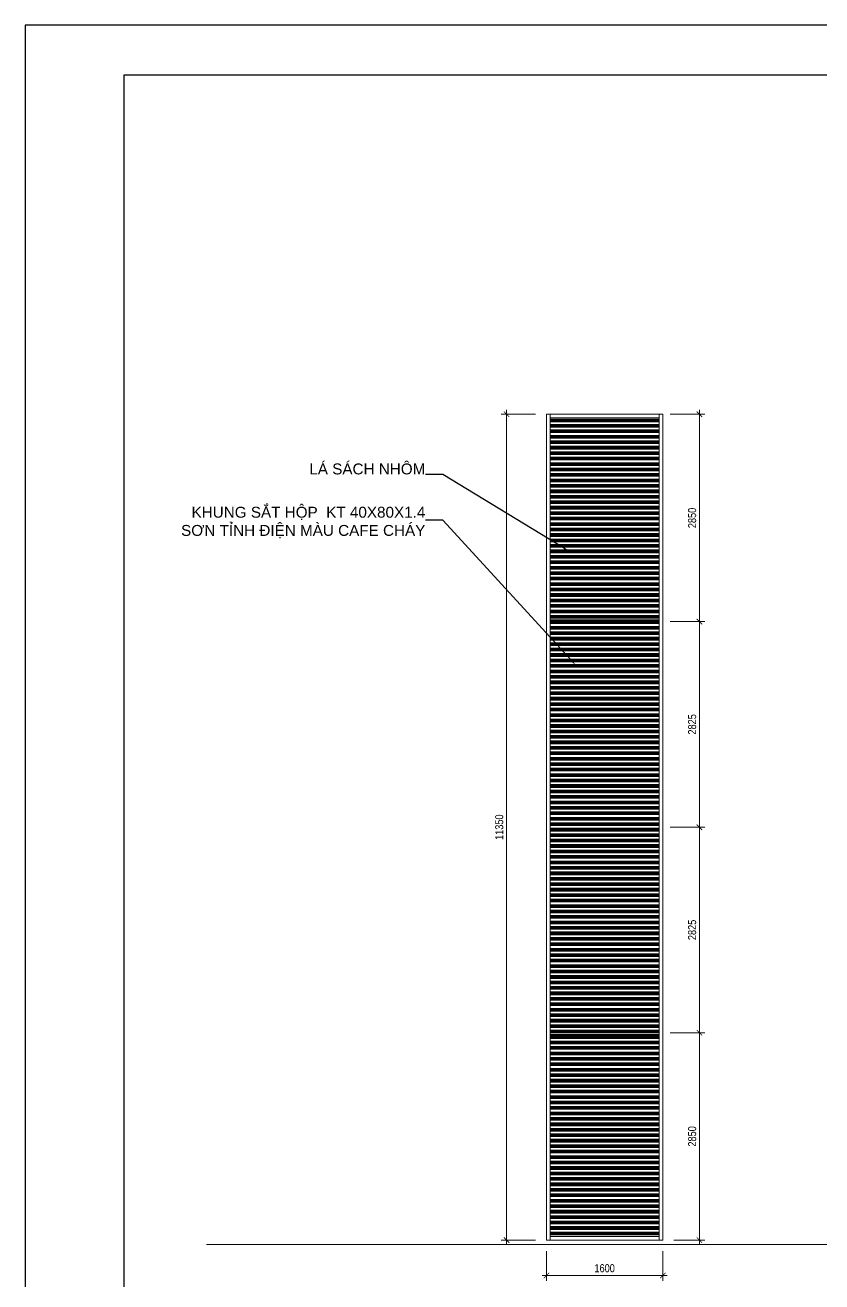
# Model space of a CAD drawing. Header units: millimetres. Extents: x 886808 to 1650903, y -1008069 to 230892.
# Drawn here: x 1610722 to 1621674, y -177743 to -160470 of the extents above; entities that cross this region are included whole.
import ezdxf
from ezdxf import colors
from ezdxf.entities.mleader import LeaderData, LeaderLine
from ezdxf.math import Vec2, Vec3

# ---------------------------------------------------------------- set-up
doc = ezdxf.new("R2010")
doc.units = ezdxf.units.MM
doc.layers.get('0').update_dxf_attribs({"lineweight": 0})
for name, color, linetype, lineweight in [('03- Net Cua- 153', 153, 'Continuous', 9), ('0___TUONG XAY MOI', 10, 'Continuous', 40), ('A-Wall', 113, 'Continuous', 30), ('A_Dim', 8, 'Continuous', 5), ('hatch', 250, 'Continuous', 0)]:
    doc.layers.add(name, color=color, linetype=linetype, lineweight=lineweight)
doc.styles.add('ADP_HC_vni_HC', font='')
doc.styles.add('VNI-HELVE', font='')
doc.styles.get('ADP_HC_vni_HC').set_extended_font_data('VNI-Helve-Condense')
doc.styles.get('VNI-HELVE').set_extended_font_data('VNI-Helve-Condense')
doc.dimstyles.new('1-100 X2', dxfattribs={"dimtxt": 110, "dimasz": 75, "dimexe": 75, "dimexo": 150, "dimgap": 45, "dimtad": 1, "dimdec": 0, "dimrnd": 5, "dimzin": 0, "dimtxsty": 'VNI-HELVE', "dimblk": 'ARCHTICK', "dimcen": 50, "dimdle": 60, "dimclrd": 256, "dimclre": 256, "dimclrt": 2, "dimadec": 0, "dimazin": 0, "dimtfac": 1, "dimtdec": 0, "dimtix": 1, "dimtmove": 1, "dimatfit": 3, "dimldrblk": 'OPEN30', "dimfxl": 900, "dimtolj": 1, "dimtzin": 0, "dimlwd": 13, "dimlwe": 13, "dimarcsym": 1})

# ---------------------------------------------------------------- blocks, each defined once
blk = doc.blocks.new('ÈGERGER')
at = {"layer": 'A-Wall', "linetype": 'Continuous', "transparency": 33554636}
for p, q in [((-179936, -849840), (-132098, -849840)), ((-179936, -883772), (-179936, -849840))]:
    blk.add_line(p, q, dxfattribs=at)
at = {"layer": 'Defpoints', "transparency": 33554636}
blk.add_lwpolyline([(-181644, -884626), (-131244, -884626), (-131244, -848986), (-181644, -848986)], close=True, dxfattribs=at)
blk = doc.blocks.new('*U960')
at = {"layer": 'A_Dim', "transparency": 33554636}
blk.add_lwpolyline([(25, 1500), (25, 0), (-25, 0), (-25, 1500)], close=True, dxfattribs=at)
blk = doc.blocks.new('*U961')
at = {"layer": '03- Net Cua- 153', "color": 0, "linetype": 'ByBlock', "lineweight": -2, "transparency": 16777216, "rotation": 90}
for p in [(1619438, -165844), (1619438, -168669), (1619438, -171494), (1619438, -174319), (1619438, -177144)]:
    blk.add_blockref('*U960', p, dxfattribs=at)
blk = doc.blocks.new('_ArchTick')
at = {"color": 0, "linetype": 'ByBlock', "const_width": 0.15}
blk.add_lwpolyline([(-0.5, -0.5), (0.5, 0.5)], dxfattribs=at)
blk = doc.blocks.new('*D1025')
at = {"layer": 'A_Dim', "lineweight": 13, "transparency": 16777216}
for p, q in [((1617888, -177319), (1617888, -177731)), ((1619488, -177319), (1619488, -177731)), ((1617828, -177656), (1619548, -177656))]:
    blk.add_line(p, q, dxfattribs=at)
at = {"layer": 'Defpoints', "color": 0, "transparency": 16777216}
for p in [(1617888, -177169), (1619488, -177169), (1619488, -177656)]:
    blk.add_point(p, dxfattribs=at)
at = {"layer": 'A_Dim', "lineweight": 13, "transparency": 16777216, "xscale": 75, "yscale": 75, "zscale": 75, "rotation": 180}
blk.add_blockref('_ArchTick', (1617888, -177656), dxfattribs=at)
at = {"layer": 'A_Dim', "lineweight": 13, "transparency": 16777216, "xscale": 75, "yscale": 75, "zscale": 75}
blk.add_blockref('_ArchTick', (1619488, -177656), dxfattribs=at)
at = {"layer": 'A_Dim', "color": 2, "transparency": 16777216, "insert": (1618688, -177556), "char_height": 110, "attachment_point": 5, "style": 'VNI-HELVE'}
blk.add_mtext('\\A1;1600', dxfattribs=at)
blk = doc.blocks.new('_Open30')
at = {"color": 0, "linetype": 'ByBlock', "lineweight": -2}
for p, q in [((-1, 0.27), (0, 0)), ((0, 0), (-1, -0.27)), ((0, 0), (-1, 0))]:
    blk.add_line(p, q, dxfattribs=at)
blk = doc.blocks.new('*D967')
at = {"layer": 'A_Dim', "lineweight": 13, "transparency": 16777216}
for p, q in [((1617340, -177229), (1617340, -165759)), ((1617738, -165819), (1617265, -165819)), ((1617738, -177169), (1617265, -177169))]:
    blk.add_line(p, q, dxfattribs=at)
at = {"layer": 'Defpoints', "color": 0, "transparency": 16777216}
for p in [(1617340, -165819), (1617888, -165819), (1617888, -177169)]:
    blk.add_point(p, dxfattribs=at)
at = {"layer": 'A_Dim', "lineweight": 13, "transparency": 16777216, "xscale": 75, "yscale": 75, "zscale": 75}
for p, rotation in [((1617340, -165819), 90), ((1617340, -177169), 270)]:
    blk.add_blockref('_ArchTick', p, dxfattribs=dict(at, rotation=rotation))
at = {"layer": 'A_Dim', "color": 2, "transparency": 16777216, "insert": (1617240, -171494), "char_height": 110, "attachment_point": 5, "rotation": 90, "style": 'VNI-HELVE'}
blk.add_mtext('\\A1;11350', dxfattribs=at)
blk = doc.blocks.new('*D968')
at = {"layer": 'A_Dim', "lineweight": 13, "transparency": 16777216}
for p, q in [((1619991, -177229), (1619991, -174259)), ((1619588, -174319), (1620066, -174319)), ((1619638, -177169), (1620066, -177169))]:
    blk.add_line(p, q, dxfattribs=at)
at = {"layer": 'Defpoints', "color": 0, "transparency": 16777216}
for p in [(1619438, -174319), (1619991, -174319), (1619488, -177169)]:
    blk.add_point(p, dxfattribs=at)
at = {"layer": 'A_Dim', "lineweight": 13, "transparency": 16777216, "xscale": 75, "yscale": 75, "zscale": 75}
for p, rotation in [((1619991, -174319), 90), ((1619991, -177169), 270)]:
    blk.add_blockref('_ArchTick', p, dxfattribs=dict(at, rotation=rotation))
at = {"layer": 'A_Dim', "color": 2, "transparency": 16777216, "insert": (1619891, -175744), "char_height": 110, "attachment_point": 5, "rotation": 90, "style": 'VNI-HELVE'}
blk.add_mtext('\\A1;2850', dxfattribs=at)
blk = doc.blocks.new('*D969')
at = {"layer": 'A_Dim', "lineweight": 13, "transparency": 16777216}
for p, q in [((1619588, -171494), (1620066, -171494)), ((1619991, -174379), (1619991, -171434)), ((1619588, -174319), (1620066, -174319))]:
    blk.add_line(p, q, dxfattribs=at)
at = {"layer": 'Defpoints', "color": 0, "transparency": 16777216}
for p in [(1619438, -171494), (1619991, -171494), (1619438, -174319)]:
    blk.add_point(p, dxfattribs=at)
at = {"layer": 'A_Dim', "lineweight": 13, "transparency": 16777216, "xscale": 75, "yscale": 75, "zscale": 75}
for p, rotation in [((1619991, -171494), 90), ((1619991, -174319), 270)]:
    blk.add_blockref('_ArchTick', p, dxfattribs=dict(at, rotation=rotation))
at = {"layer": 'A_Dim', "color": 2, "transparency": 16777216, "insert": (1619891, -172906), "char_height": 110, "attachment_point": 5, "rotation": 90, "style": 'VNI-HELVE'}
blk.add_mtext('\\A1;2825', dxfattribs=at)
blk = doc.blocks.new('*D970')
at = {"layer": 'A_Dim', "lineweight": 13, "transparency": 16777216}
for p, q in [((1619588, -168669), (1620066, -168669)), ((1619991, -171554), (1619991, -168609)), ((1619588, -171494), (1620066, -171494))]:
    blk.add_line(p, q, dxfattribs=at)
at = {"layer": 'Defpoints', "color": 0, "transparency": 16777216}
for p in [(1619438, -168669), (1619991, -168669), (1619438, -171494)]:
    blk.add_point(p, dxfattribs=at)
at = {"layer": 'A_Dim', "lineweight": 13, "transparency": 16777216, "xscale": 75, "yscale": 75, "zscale": 75}
for p, rotation in [((1619991, -168669), 90), ((1619991, -171494), 270)]:
    blk.add_blockref('_ArchTick', p, dxfattribs=dict(at, rotation=rotation))
at = {"layer": 'A_Dim', "color": 2, "transparency": 16777216, "insert": (1619891, -170081), "char_height": 110, "attachment_point": 5, "rotation": 90, "style": 'VNI-HELVE'}
blk.add_mtext('\\A1;2825', dxfattribs=at)
blk = doc.blocks.new('*D971')
at = {"layer": 'A_Dim', "lineweight": 13, "transparency": 16777216}
for p, q in [((1619991, -168729), (1619991, -165759)), ((1619588, -165819), (1620066, -165819)), ((1619588, -168669), (1620066, -168669))]:
    blk.add_line(p, q, dxfattribs=at)
at = {"layer": 'Defpoints', "color": 0, "transparency": 16777216}
for p in [(1619438, -165819), (1619991, -165819), (1619438, -168669)]:
    blk.add_point(p, dxfattribs=at)
at = {"layer": 'A_Dim', "lineweight": 13, "transparency": 16777216, "xscale": 75, "yscale": 75, "zscale": 75}
for p, rotation in [((1619991, -165819), 90), ((1619991, -168669), 270)]:
    blk.add_blockref('_ArchTick', p, dxfattribs=dict(at, rotation=rotation))
at = {"layer": 'A_Dim', "color": 2, "transparency": 16777216, "insert": (1619891, -167244), "char_height": 110, "attachment_point": 5, "rotation": 90, "style": 'VNI-HELVE'}
blk.add_mtext('\\A1;2850', dxfattribs=at)

msp = doc.modelspace()

# ---------------------------------------------------------------- hatches: boundary and pattern name
at = {"layer": 'hatch', "transparency": 33554534}
h = msp.add_hatch(dxfattribs=at)
h.set_pattern_fill('ANSI34', color=256, scale=100, angle=135)
h.set_pattern_definition([(180, (487278, 171578.5), (-7e-15, -75), []), (180, (487265.5, 171591), (-7e-15, -75), []), (180, (487253, 171603.5), (-7e-15, -75), []), (180, (487240.5, 171616), (-7e-15, -75), [])])
h.paths.add_polyline_path([(1619437.7, -165868.8), (1617937.7, -165868.8), (1617937.7, -177118.8), (1619437.7, -177118.8)])

# ---------------------------------------------------------------- linework, layer by layer
at = {"layer": '03- Net Cua- 153', "linetype": 'Continuous', "transparency": 33554636}
for points in [[(1619487.7, -165818.8), (1617887.7, -165818.8), (1617887.7, -177168.8), (1619487.7, -177168.8)], [(1619437.7, -165868.8), (1617937.7, -165868.8), (1617937.7, -177118.8), (1619437.7, -177118.8)]]:
    msp.add_lwpolyline(points, close=True, dxfattribs=at)
msp.add_lwpolyline([(1619437.7, -177143.8), (1619437.7, -165843.8)], dxfattribs=at)
at = {"layer": 'A_Dim', "transparency": 33554636}
msp.add_lwpolyline([(1613213.1, -177228.8), (1642101.4, -177228.8)], dxfattribs=at)

# ---------------------------------------------------------------- block references
at = {"layer": '03- Net Cua- 153', "linetype": 'Continuous', "transparency": 33554636}
msp.add_blockref('*U961', (0, 0), dxfattribs=at)
at = {"layer": '0___TUONG XAY MOI', "transparency": 33554636, "xscale": 0.7972382581455364, "yscale": 0.7972382581455364, "zscale": 0.7972382581455364}
msp.add_blockref('ÈGERGER', (1755535.8, 516373.7), dxfattribs=at)

# ---------------------------------------------------------------- dimensions: what is measured, and where the dimension line sits
at = {"layer": 'A_Dim', "transparency": 33554636}
for base, p1, p2, picture, middle in [((1617339.7, -165818.8), (1617887.7, -177168.8), (1617887.7, -165818.8), '*D967', (1617239.7, -171493.8)), ((1619991.2, -165818.8), (1619437.7, -168668.8), (1619437.7, -165818.8), '*D971', (1619891.2, -167243.8)), ((1619991.2, -168668.8), (1619437.7, -171493.8), (1619437.7, -168668.8), '*D970', (1619891.2, -170081.3)), ((1619991.2, -171493.8), (1619437.7, -174318.8), (1619437.7, -171493.8), '*D969', (1619891.2, -172906.3)), ((1619991.2, -174318.8), (1619487.7, -177168.8), (1619437.7, -174318.8), '*D968', (1619891.2, -175743.8))]:
    dim = msp.add_linear_dim(base=base, p1=p1, p2=p2, angle=90, dimstyle='1-100 X2', dxfattribs=at)
    dim.commit()
    dim.dimension.update_dxf_attribs({"geometry": picture, "text_midpoint": middle})
dim = msp.add_linear_dim(base=(1619487.7, -177655.5), p1=(1617887.7, -177168.8), p2=(1619487.7, -177168.8), dimstyle='1-100 X2', dxfattribs=at)
dim.commit()
dim.dimension.update_dxf_attribs({"geometry": '*D1025', "text_midpoint": (1618687.7, -177555.5)})

# ---------------------------------------------------------------- leaders
at = {"transparency": 33554636}
ml = msp.add_multileader_mtext('Standard', dxfattribs=at)
ml.set_content('{\\fArial|b0|i0|c0|p34;LÁ SÁCH NHÔM}', color=30, style='ADP_HC_vni_HC')
ml.set_leader_properties()
ml.build(insert=Vec2(0, 0))
ml.multileader.update_dxf_attribs({"text_left_attachment_type": 7, "text_right_attachment_type": 7, "text_top_attachment_type": 10, "text_bottom_attachment_type": 10, "dogleg_length": 0.36, "arrow_head_size": 75})
ctx = ml.context
ctx.base_point, ctx.char_height, ctx.arrow_head_size, ctx.landing_gap_size, ctx.plane_origin = Vec3(1614659.8, -166647.7), 150, 75, 0, Vec3(1607231.3, -164588.8)
ctx.left_attachment, ctx.right_attachment, ctx.text_align_type = 7, 7, 2
notes = []
notes.append((ctx, [(1, (1, 1, 0), (1616464.7, -166647.7), (-1, 0), 240.9, [(0, [(1618198.8, -167701.5)], 0, [])])]))
ctx.mtext.insert, ctx.mtext.alignment, ctx.mtext.flow_direction = Vec3(1616223.7, -166495.1), 3, 5
ml = msp.add_multileader_mtext('Standard', dxfattribs=at)
ml.set_content('{\\fArial|b0|i0|c0|p34;KHUNG SẮT HỘP  KT 40X80X1.4 \\PSƠN TỈNH ĐIỆN MÀU CAFE CHÁY}', color=30, style='ADP_HC_vni_HC')
ml.set_leader_properties()
ml.build(insert=Vec2(0, 0))
ml.multileader.update_dxf_attribs({"text_left_attachment_type": 7, "text_right_attachment_type": 7, "text_top_attachment_type": 10, "text_bottom_attachment_type": 10, "dogleg_length": 0.36, "arrow_head_size": 75})
ctx = ml.context
ctx.base_point, ctx.char_height, ctx.arrow_head_size, ctx.landing_gap_size, ctx.plane_origin = Vec3(1612876.7, -167273.4), 150, 75, 0, Vec3(1606963.4, -165223.1)
ctx.left_attachment, ctx.right_attachment, ctx.text_align_type = 7, 7, 2
notes.append((ctx, [(1, (1, 1, 0), (1616464.7, -167273.4), (-1, 0), 240.9, [(0, [(1618286.7, -169263.5)], 0, [])])]))
ctx.mtext.insert, ctx.mtext.alignment, ctx.mtext.flow_direction = Vec3(1616223.7, -167090.1), 3, 5
for ctx, leaders in notes:
    for number, flags, end, landing, length, lines in leaders:
        leader = LeaderData()
        leader.index, (leader.has_last_leader_line, leader.has_dogleg_vector, leader.attachment_direction) = number, flags
        leader.last_leader_point, leader.dogleg_vector, leader.dogleg_length = Vec3(end), Vec3(landing), length
        for number, points, colour, breaks in lines:
            line = LeaderLine()
            line.index, line.vertices, line.color, line.breaks = number, Vec3.list(points), colors.encode_raw_color(colour), breaks
            leader.lines.append(line)
        ctx.leaders.append(leader)

doc.saveas('drawing.dxf')
